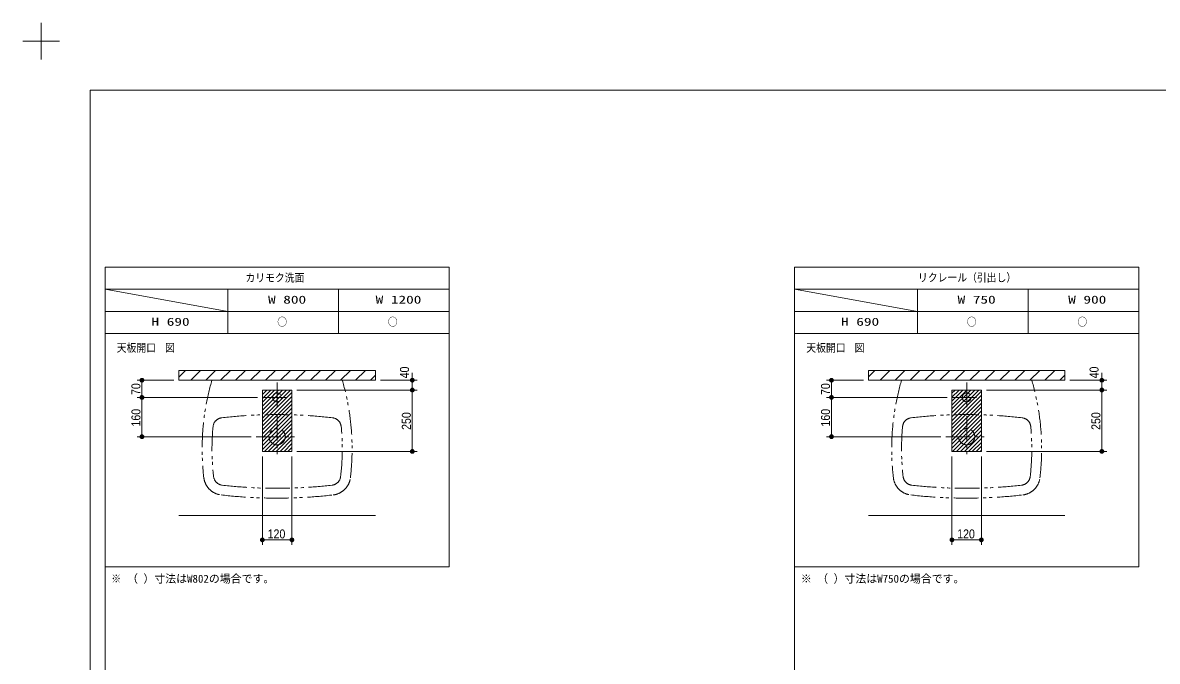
# Model space of a CAD drawing. Units: millimetres, scale not verified. Extents: x -6062 to 6062, y -3045 to 3045.
# Drawn here: x -6062 to -1447, y 446 to 3045 of the extents above; entities that cross this region are included whole.
import ezdxf
from ezdxf.enums import TextEntityAlignment as Align

# ---------------------------------------------------------------- set-up
doc = ezdxf.new("R2010")
doc.units = ezdxf.units.MM
doc.header["$LTSCALE"] = 20
doc.linetypes.add('DOUBLE_CHAIN1', pattern=[8.8, 5, -1, 0.6, -0.6, 0.6, -1])
for name, color, linetype, lineweight in [('0-0_1図面枠', 7, 'Continuous', 9), ('0-1_2寸法-1', 7, 'Continuous', 9), ('0-2_0', 7, 'Continuous', 9), ('0-3_2寸法-2', 7, 'Continuous', 9), ('0-7_3一般', 7, 'Continuous', 9)]:
    doc.layers.add(name, color=color, linetype=linetype, lineweight=lineweight)
doc.styles.add('ＭＳ ゴシック', font='')
doc.styles.add('ＭＳ Ｐゴシック', font='')
doc.styles.get('ＭＳ ゴシック').set_extended_font_data('MS Gothic')
doc.styles.get('ＭＳ Ｐゴシック').set_extended_font_data('MS PGothic')

# ---------------------------------------------------------------- blocks, each defined once
blk = doc.blocks.new('グループ')
at = {"layer": '0-0_1図面枠'}
for p, q in [((-84000, 57900), (-84000, 60900)), ((-85500, 59400), (-82500, 59400))]:
    blk.add_line(p, q, dxfattribs=at)
blk = doc.blocks.new('グループ-2')
at = {"layer": '0-0_1図面枠'}
blk.add_lwpolyline([(-80000, 55400), (80000, 55400), (80000, -55400), (-80000, -55400)], close=True, dxfattribs=at)
blk = doc.blocks.new('図面枠')
at = {"layer": '0-0_1図面枠'}
for name in ['グループ', 'グループ-2']:
    blk.add_blockref(name, (0, 0), dxfattribs=at)
blk = doc.blocks.new('グループ-4')
at = {"layer": '0-0_1図面枠'}
for p, q in [((-78800, 41000), (-78800, -48600)), ((-22700, 41000), (-22700, -48600)), ((-50800, 39200), (-78800, 39200)), ((-78800, 39200), (-68800, 37400)), ((-68800, 35600), (-68800, 39200)), ((-59800, 35600), (-59800, 39200)), ((5300, 39200), (-22700, 39200)), ((-22700, 39200), (-12700, 37400)), ((-12700, 35600), (-12700, 39200)), ((-3700, 35600), (-3700, 39200)), ((-78800, 37400), (-50800, 37400)), ((-22700, 37400), (5300, 37400))]:
    blk.add_line(p, q, dxfattribs=at)
for points in [[(-78800, 41000), (-50800, 41000), (-50800, 35600), (-78800, 35600)], [(-22700, 41000), (5300, 41000), (5300, 35600), (-22700, 35600)], [(-78800, 35600), (-50800, 35600), (-50800, 16600), (-78800, 16600)], [(-22700, 35600), (5300, 35600), (5300, 16600), (-22700, 16600)]]:
    blk.add_lwpolyline(points, close=True, dxfattribs=at)
blk = doc.blocks.new('_Dot')
at = {"layer": '0-2_0'}
for p, q in [((-10, 0), (-20, 0)), ((9.78, 2), (-9.78, 2)), ((7.99, 6), (-7.99, 6)), ((9.16, -3.98), (-9.16, -3.98)), ((6, -7.98), (-6, -7.98))]:
    blk.add_line(p, q, dxfattribs=at)
for points in [[(10, 0), (9.92, 1.25), (9.69, 2.49), (9.3, 3.68), (8.76, 4.82), (8.09, 5.88), (7.29, 6.85), (6.37, 7.71), (5.36, 8.44), (4.26, 9.05), (3.09, 9.51), (1.87, 9.82), (0.63, 9.98), (-0.63, 9.98), (-1.87, 9.82), (-3.09, 9.51), (-4.26, 9.05), (-5.36, 8.44), (-6.37, 7.71), (-7.29, 6.85), (-8.09, 5.88), (-8.76, 4.82), (-9.3, 3.68), (-9.69, 2.49), (-9.92, 1.25), (-10, 0), (0, 0)], [(-10, 0), (-9.92, -1.25), (-9.69, -2.49), (-9.3, -3.68), (-8.76, -4.82), (-8.09, -5.88), (-7.29, -6.85), (-6.37, -7.71), (-5.36, -8.44), (-4.26, -9.05), (-3.09, -9.51), (-1.87, -9.82), (-0.63, -9.98), (0.63, -9.98), (1.87, -9.82), (3.09, -9.51), (4.26, -9.05), (5.36, -8.44), (6.37, -7.71), (7.29, -6.85), (8.09, -5.88), (8.76, -4.82), (9.3, -3.68), (9.69, -2.49), (9.92, -1.25), (10, 0), (0, 0)]]:
    blk.add_lwpolyline(points, close=True, dxfattribs=at)

msp = doc.modelspace()

# ---------------------------------------------------------------- linework, layer by layer
at = {"layer": '0-1_2寸法-1'}
for p, q in [((-5447.5, 1590), (-5597.5, 1590)), ((-5577.5, 1535.01), (-5577.5, 1574.99)), ((-2642.5, 1590), (-2792.5, 1590)), ((-2772.5, 1535.01), (-2772.5, 1574.99)), ((-4947.5, 1550), (-4457.5, 1550)), ((-4477.5, 1315.01), (-4477.5, 1534.99)), ((-2142.5, 1550), (-1652.5, 1550)), ((-1672.5, 1315.01), (-1672.5, 1534.99)), ((-5107.5, 1520), (-5597.5, 1520)), ((-5107.5, 1520), (-5597.5, 1520)), ((-5577.5, 1504.99), (-5577.5, 1375.01)), ((-2302.5, 1520), (-2792.5, 1520)), ((-2302.5, 1520), (-2792.5, 1520)), ((-2772.5, 1504.99), (-2772.5, 1375.01)), ((-5132.5, 1360), (-5597.5, 1360)), ((-2327.5, 1360), (-2792.5, 1360)), ((-4947.5, 1300), (-4457.5, 1300)), ((-2142.5, 1300), (-1652.5, 1300)), ((-5087.5, 1280), (-5087.5, 920)), ((-4967.5, 1280), (-4967.5, 920)), ((-2282.5, 1280), (-2282.5, 920)), ((-2162.5, 1280), (-2162.5, 920)), ((-4982.51, 940), (-5072.49, 940)), ((-2177.51, 940), (-2267.49, 940))]:
    msp.add_line(p, q, dxfattribs=at)
at = {"layer": '0-3_2寸法-2'}
for p, q in [((-4477.5, 1605.01), (-4477.5, 1620.01)), ((-1672.5, 1605.01), (-1672.5, 1620.01)), ((-4607.5, 1590), (-4457.5, 1590)), ((-4477.5, 1550), (-4477.5, 1590)), ((-1802.5, 1590), (-1652.5, 1590)), ((-1672.5, 1550), (-1672.5, 1590)), ((-4947.5, 1550), (-4457.5, 1550)), ((-4477.5, 1534.99), (-4477.5, 1519.99)), ((-2142.5, 1550), (-1652.5, 1550)), ((-1672.5, 1534.99), (-1672.5, 1519.99))]:
    msp.add_line(p, q, dxfattribs=at)
at = {"layer": '0-7_3一般'}
for p, q in [((-5427.5, 1602.56), (-5400.06, 1630)), ((-5379.1, 1590), (-5339.1, 1630)), ((-5318.14, 1590), (-5278.14, 1630)), ((-5257.18, 1590), (-5217.18, 1630)), ((-5196.22, 1590), (-5156.22, 1630)), ((-5135.26, 1590), (-5095.26, 1630)), ((-5074.3, 1590), (-5034.3, 1630)), ((-5013.34, 1590), (-4973.34, 1630)), ((-4952.38, 1590), (-4912.38, 1630)), ((-4891.42, 1590), (-4851.42, 1630)), ((-4830.46, 1590), (-4790.46, 1630)), ((-4769.5, 1590), (-4729.5, 1630)), ((-4708.54, 1590), (-4668.54, 1630)), ((-2622.5, 1603.4), (-2595.9, 1630)), ((-2574.94, 1590), (-2534.94, 1630)), ((-2513.98, 1590), (-2473.98, 1630)), ((-2453.02, 1590), (-2413.02, 1630)), ((-2392.06, 1590), (-2352.06, 1630)), ((-2331.1, 1590), (-2291.1, 1630)), ((-2270.14, 1590), (-2230.14, 1630)), ((-2209.18, 1590), (-2169.18, 1630)), ((-2148.22, 1590), (-2108.22, 1630)), ((-2087.26, 1590), (-2047.26, 1630)), ((-2026.3, 1590), (-1986.3, 1630)), ((-1965.34, 1590), (-1925.34, 1630)), ((-1904.38, 1590), (-1864.38, 1630)), ((-5427.5, 1590), (-4627.5, 1590)), ((-4647.58, 1590), (-4627.5, 1610.08)), ((-2622.5, 1590), (-1822.5, 1590)), ((-1843.42, 1590), (-1822.5, 1610.92)), ((-5087.5, 1548), (-5085.5, 1550)), ((-5087.5, 1532), (-5069.5, 1550)), ((-5087.5, 1516), (-5053.5, 1550)), ((-5087.5, 1500), (-5037.5, 1550)), ((-5087.5, 1484), (-5021.5, 1550)), ((-5087.5, 1468), (-5005.5, 1550)), ((-5087.5, 1452), (-4989.5, 1550)), ((-5087.5, 1436), (-4973.5, 1550)), ((-5087.5, 1420), (-4967.5, 1540)), ((-5087.5, 1404), (-4967.5, 1524)), ((-2282.5, 1537), (-2269.5, 1550)), ((-2282.5, 1521), (-2253.5, 1550)), ((-2282.5, 1505), (-2237.5, 1550)), ((-2282.5, 1489), (-2221.5, 1550)), ((-2282.5, 1473), (-2205.5, 1550)), ((-2282.5, 1457), (-2189.5, 1550)), ((-2282.5, 1441), (-2173.5, 1550)), ((-2282.5, 1425), (-2162.5, 1545)), ((-2282.5, 1409), (-2162.5, 1529)), ((-5087.5, 1388), (-4967.5, 1508)), ((-5087.5, 1372), (-4967.5, 1492)), ((-2282.5, 1393), (-2162.5, 1513)), ((-2282.5, 1377), (-2162.5, 1497)), ((-2282.5, 1361), (-2162.5, 1481)), ((-5087.5, 1356), (-4967.5, 1476)), ((-5087.5, 1340), (-4967.5, 1460)), ((-5087.5, 1324), (-4967.5, 1444)), ((-2282.5, 1345), (-2162.5, 1465)), ((-2282.5, 1329), (-2162.5, 1449)), ((-2282.5, 1313), (-2162.5, 1433)), ((-5087.5, 1308), (-4967.5, 1428)), ((-5079.5, 1300), (-4967.5, 1412)), ((-5063.5, 1300), (-4967.5, 1396)), ((-2279.5, 1300), (-2162.5, 1417)), ((-2263.5, 1300), (-2162.5, 1401)), ((-2247.5, 1300), (-2162.5, 1385)), ((-5047.5, 1300), (-4967.5, 1380)), ((-5031.5, 1300), (-4967.5, 1364)), ((-5015.5, 1300), (-4967.5, 1348)), ((-2231.5, 1300), (-2162.5, 1369)), ((-2215.5, 1300), (-2162.5, 1353)), ((-4999.5, 1300), (-4967.5, 1332)), ((-4983.5, 1300), (-4967.5, 1316)), ((-2199.5, 1300), (-2162.5, 1337)), ((-2183.5, 1300), (-2162.5, 1321)), ((-2167.5, 1300), (-2162.5, 1305)), ((-5427.5, 1040), (-4627.5, 1040)), ((-2622.5, 1040), (-1822.5, 1040))]:
    msp.add_line(p, q, dxfattribs=at)
at = {"layer": '0-7_3一般', "linetype": 'DOUBLE_CHAIN1'}
for p, q in [((-4762.5, 1590), (-5292.5, 1590)), ((-5027.5, 1580), (-5027.5, 1460)), ((-1957.5, 1590), (-2487.5, 1590)), ((-2222.5, 1580), (-2222.5, 1460)), ((-5087.5, 1520), (-4967.5, 1520)), ((-2282.5, 1520), (-2162.5, 1520)), ((-5027.5, 1445), (-5027.5, 1275)), ((-2222.5, 1445), (-2222.5, 1275)), ((-5112.5, 1360), (-4942.5, 1360)), ((-2307.5, 1360), (-2137.5, 1360))]:
    msp.add_line(p, q, dxfattribs=at)
at = {"layer": '0-7_3一般'}
for points in [[(-5427.5, 1630), (-4627.5, 1630), (-4627.5, 1590), (-5427.5, 1590)], [(-2622.5, 1630), (-1822.5, 1630), (-1822.5, 1590), (-2622.5, 1590)], [(-5087.5, 1550), (-4967.5, 1550), (-4967.5, 1300), (-5087.5, 1300)], [(-5087.5, 1550), (-4967.5, 1550), (-4967.5, 1300), (-5087.5, 1300)], [(-2282.5, 1550), (-2162.5, 1550), (-2162.5, 1300), (-2282.5, 1300)], [(-2282.5, 1550), (-2162.5, 1550), (-2162.5, 1300), (-2282.5, 1300)]]:
    msp.add_lwpolyline(points, close=True, dxfattribs=at)
at = {"layer": '0-7_3一般', "linetype": 'DOUBLE_CHAIN1'}
for centre, radius in [((-5027.5, 1520), 18), ((-2222.5, 1520), 18), ((-5027.5, 1360), 33), ((-2222.5, 1360), 33)]:
    msp.add_circle(centre, radius, dxfattribs=at)
for centre, radius, start, end in [((-4332.5, 1310), 1000, 163.7398, 186.71047), ((-5722.5, 1310), 1000, 353.28953, 16.2602), ((-1527.5, 1310), 1000, 163.7398, 186.71047), ((-2917.5, 1310), 1000, 353.28953, 16.2602), ((-5248.35, 1397.26), 40, 96.60521, 174.55771), ((-5027.5, -510), 1960, 83.39479, 96.60521), ((-4806.65, 1397.26), 40, 5.44229, 83.39479), ((-2443.35, 1397.26), 40, 96.60521, 174.55771), ((-2222.5, -510), 1960, 83.39479, 96.60521), ((-2001.65, 1397.26), 40, 5.44229, 83.39479), ((-4332.5, 1310), 960, 174.55771, 186.71047), ((-5722.5, 1310), 960, 353.28953, 5.44229), ((-1527.5, 1310), 960, 174.55771, 186.71047), ((-2917.5, 1310), 960, 353.28953, 5.44229), ((-5246.2, 1202.5), 80, 186.71047, 263.45954), ((-5246.2, 1202.5), 40, 186.71047, 263.45954), ((-5027.5, 3110), 1960, 263.45954, 276.54046), ((-4808.8, 1202.5), 40, 276.54046, 353.28953), ((-4808.8, 1202.5), 80, 276.54046, 353.28953), ((-2441.2, 1202.5), 80, 186.71047, 263.45954), ((-2441.2, 1202.5), 40, 186.71047, 263.45954), ((-2222.5, 3110), 1960, 263.45954, 276.54046), ((-2003.8, 1202.5), 40, 276.54046, 353.28953), ((-2003.8, 1202.5), 80, 276.54046, 353.28953), ((-5027.5, 3110), 2000, 263.45954, 276.54046), ((-2222.5, 3110), 2000, 263.45954, 276.54046)]:
    msp.add_arc(centre, radius, start, end, dxfattribs=at)

# ---------------------------------------------------------------- block references
at = {"layer": '0-0_1図面枠', "xscale": 0.05, "yscale": 0.05}
for name in ['図面枠', 'グループ-4']:
    msp.add_blockref(name, (-1787.5, 0), dxfattribs=at)
at = {"layer": '0-1_2寸法-1', "xscale": 0.7503418, "yscale": 0.7503418}
for p, rotation in [((-5577.5, 1590), 90), ((-2772.5, 1590), 90), ((-5577.5, 1520), 270), ((-5577.5, 1520), 90), ((-4477.5, 1550), 90), ((-2772.5, 1520), 270), ((-2772.5, 1520), 90), ((-1672.5, 1550), 90), ((-5577.5, 1360), 270), ((-2772.5, 1360), 270), ((-4477.5, 1300), 270), ((-1672.5, 1300), 270), ((-5087.5, 940), 180), ((-2282.5, 940), 180)]:
    msp.add_blockref('_Dot', p, dxfattribs=dict(at, rotation=rotation))
for p in [(-4967.5, 940), (-2162.5, 940)]:
    msp.add_blockref('_Dot', p, dxfattribs=at)
at = {"layer": '0-3_2寸法-2', "xscale": 0.7503418, "yscale": 0.7503418}
for p, rotation in [((-4477.5, 1590), 270), ((-1672.5, 1590), 270), ((-4477.5, 1550), 90), ((-1672.5, 1550), 90)]:
    msp.add_blockref('_Dot', p, dxfattribs=dict(at, rotation=rotation))

# ---------------------------------------------------------------- texts
at = {"layer": '0-0_1図面枠', "style": 'ＭＳ ゴシック'}
for s, width, p in [('カリモク洗面', 0.9, (-5156.39, 1980.86)), ('リクレール（引出し）', 0.9, (-2420.67, 1981.44)), ('W 800', 1.4, (-5064.45, 1891.74)), ('W 1200', 1.4, (-4626.75, 1891.74)), ('W 750', 1.4, (-2259.45, 1891.74)), ('W 900', 1.4, (-1809.45, 1891.74)), ('○', 0.9, (-5027.09, 1801.25)), ('○', 0.9, (-4577.09, 1801.25)), ('○', 0.9, (-2222.09, 1801.25)), ('○', 0.9, (-1772.09, 1801.25)), ('H 690', 1.4, (-5538.49, 1801.74)), ('H 690', 1.4, (-2733.49, 1801.74)), ('天板開口', 0.9, (-5680, 1695.64)), ('図', 0.9, (-5483.27, 1695.64)), ('天板開口', 0.9, (-2875, 1695.64)), ('図', 0.9, (-2678.27, 1695.64)), ('※', 0.9, (-5702.1, 756.01))]:
    msp.add_text(s, height=32.55, dxfattribs=dict(at, width=width)).set_placement(p, align=Align.BOTTOM_LEFT)
for s, p in [('（ ）寸法はW802の場合です。', (-5637.93, 756.01)), ('※ （ ）寸法はW750の場合です。', (-2897.1, 756.01))]:
    msp.add_text(s, height=32.55, dxfattribs=at).set_placement(p, align=Align.BOTTOM_LEFT)
at = {"layer": '0-1_2寸法-1', "style": 'ＭＳ Ｐゴシック', "width": 0.9}
for s, p in [('70', (-5572.54, 1529.63)), ('70', (-2767.54, 1529.63)), ('160', (-5572.54, 1401.39)), ('250', (-4472.54, 1387.72)), ('160', (-2767.54, 1401.39)), ('250', (-1667.54, 1387.72))]:
    msp.add_text(s, height=36.66, rotation=90, dxfattribs=at).set_placement(p, align=Align.BOTTOM_LEFT)
for p in [(-5066.11, 935.04), (-2261.11, 935.04)]:
    msp.add_text('120', height=36.66, dxfattribs=at).set_placement(p, align=Align.BOTTOM_LEFT)
at = {"layer": '0-3_2寸法-2', "style": 'ＭＳ Ｐゴシック', "width": 0.9}
for p in [(-4479.98, 1597.41), (-1674.98, 1597.41)]:
    msp.add_text('40', height=36.66, rotation=90, dxfattribs=at).set_placement(p, align=Align.BOTTOM_LEFT)

doc.saveas('drawing.dxf')
